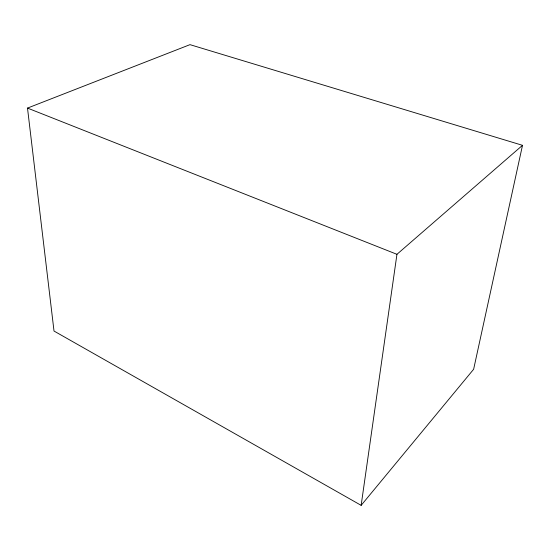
<?xml version="1.0" encoding="UTF-8"?>
<svg xmlns="http://www.w3.org/2000/svg" width="550" height="550" viewBox="0 0 550 550"><rect width="100%" height="100%" fill="white"/><g stroke="black" fill="none" stroke-linecap="round" stroke-linejoin="round"><path stroke-width="0.82" d="M361.144 505.347L396.949 254.313L522.5 145.324L189.991 44.653L27.5 108.089L54.01 331.045L361.144 505.347L473.632 369.277L522.5 145.324M27.5 108.089L396.949 254.313"/></g></svg>
